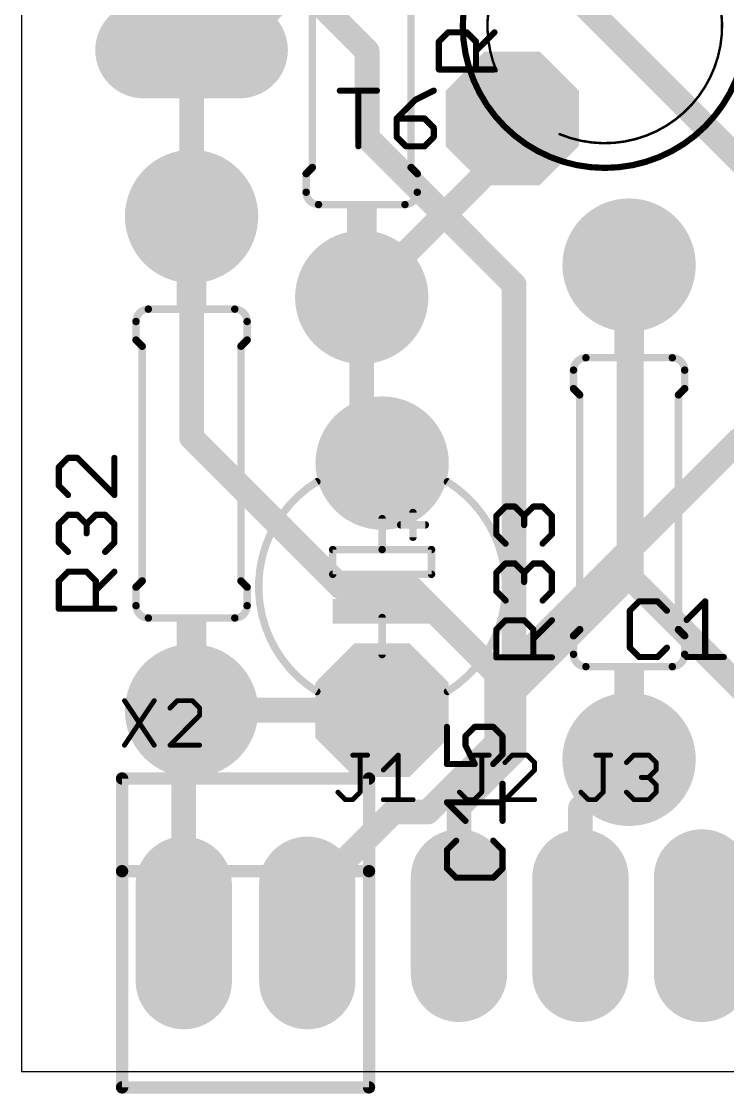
# Model space of a CAD drawing. Extents: x 0 to 70, y -10.8 to 60.8.
# Drawn here: x 0 to 14.53, y -0.45 to 21.59 of the extents above; entities that cross this region are included whole.
import ezdxf

# ---------------------------------------------------------------- set-up
doc = ezdxf.new("R2010")
doc.units = 0
for name, color, linetype in [('1', 22, 'CONTINUOUS'), ('16', 175, 'CONTINUOUS'), ('17', 82, 'CONTINUOUS'), ('20', 7, 'CONTINUOUS'), ('21', 253, 'CONTINUOUS'), ('25', 253, 'CONTINUOUS'), ('29', 253, 'CONTINUOUS'), ('30', 253, 'CONTINUOUS')]:
    doc.layers.add(name, color=color, linetype=linetype)

# ---------------------------------------------------------------- blocks, each defined once
blk = doc.blocks.new('RECT')
blk.add_solid([(-0.5, -0.5), (0.5, -0.5), (-0.5, 0.5), (0.5, 0.5)])
blk = doc.blocks.new('ROUNDP')
at = {"const_width": 0.5}
blk.add_lwpolyline([(0, -0.25, 1), (0, 0.25, 1), (0, -0.25)], format="xyb", dxfattribs=at)
blk = doc.blocks.new('OCTAGONP')
at = {"const_width": 0.5}
blk.add_lwpolyline([(-0.25, -0.1036), (-0.25, 0.1036), (-0.1036, 0.25), (0.1036, 0.25), (0.25, 0.1036), (0.25, -0.1036), (0.1036, -0.25), (-0.1036, -0.25), (-0.25, -0.1036), (-0.25, 0.1036)], dxfattribs=at)
blk = doc.blocks.new('LONGP100')
at = {"const_width": 1}
blk.add_lwpolyline([(-0.5, 0), (0.5, 0)], dxfattribs=at)
at = {"const_width": 0.5}
for points in [[(-0.5, 0.25, 1), (-0.5, -0.25)], [(0.5, -0.25, 1), (0.5, 0.25)]]:
    blk.add_lwpolyline(points, format="xyb", dxfattribs=at)

msp = doc.modelspace()

# ---------------------------------------------------------------- linework, layer by layer
at = {"layer": '1', "const_width": 0.508}
for points in [[(7.112, 20.9804), (4.5062, 23.5862)], [(7.112, 19.2024), (7.112, 20.9804)], [(10.1346, 16.1798), (7.112, 19.2024)], [(10.1346, 8.3566), (10.1346, 16.1798)], [(10.1346, 8.3566), (14.7574, 12.9794)], [(14.7574, 12.9794), (19.558, 12.9794)], [(10.1346, 6.5786), (10.1346, 8.3566)], [(9, 5.444), (10.1346, 6.5786)], [(9, 3), (9, 5.444)]]:
    msp.add_lwpolyline(points, dxfattribs=at)
at = {"layer": '1', "const_width": 0.254}
for points in [[(7.239, 20.9804, 1), (6.985, 20.9804)], [(7.0222, 20.8906, 1), (7.2018, 21.0702)], [(7.2018, 19.2922, 1), (7.0222, 19.1126)], [(6.985, 19.2024, 1), (7.239, 19.2024)], [(10.2616, 16.1798, 1), (10.0076, 16.1798)], [(10.0448, 16.09, 1), (10.2244, 16.2696)], [(14.7574, 13.1064, 1), (14.7574, 12.8524)], [(10.2616, 8.3566, 1), (10.0076, 8.3566)], [(10.0448, 8.4464, 1), (10.2244, 8.2668)], [(10.0076, 8.3566, 1), (10.2616, 8.3566)], [(10.0076, 6.5786, 1), (10.2616, 6.5786)], [(10.2244, 6.4888, 1), (10.0448, 6.6684)], [(9.127, 5.444, 1), (8.873, 5.444)], [(8.9102, 5.5338, 1), (9.0898, 5.3542)], [(8.873, 3, 1), (9.127, 3)]]:
    msp.add_lwpolyline(points, format="xyb", dxfattribs=at)
at = {"layer": '16', "const_width": 0.508}
for points in [[(15, 18.5), (10.095, 23.405)], [(4.2868, 21), (6.223, 22.9362)], [(3.5, 17.58), (3.5, 21)], [(3.5, 21), (4.2868, 21)], [(10.095, 19.015), (10.095, 19.595)], [(7, 15.92), (10.095, 19.015)], [(3.5, 13.0354), (3.5, 17.58)], [(12.5, 16.58), (12.5476, 16.5324)], [(12.5, 10.1886), (12.5, 16.58)], [(12.5476, 16.5324), (12.5476, 10.1346)], [(7, 12.93), (7, 15.92)], [(6.5786, 9.9568), (3.5, 13.0354)], [(7.42, 12.51), (7, 12.93)], [(9.779, 7.4676), (12.5, 10.1886)], [(12.5476, 10.1346), (18.13, 4.5522)], [(8.001, 9.9568), (6.5786, 9.9568)], [(9.779, 8.1788), (8.001, 9.9568)], [(9.779, 7.4676), (9.779, 8.1788)], [(9.779, 6.7564), (9.779, 7.4676)], [(3.34, 7.26), (3.5, 7.42)], [(3.34, 2.85), (3.34, 7.26)], [(3.5, 7.42), (3.51, 7.43)], [(3.51, 7.43), (7.42, 7.43)], [(8.3566, 5.334), (9.779, 6.7564)], [(11.5, 5.42), (12.5, 6.42)], [(5.88, 3.5686), (7.6454, 5.334)], [(7.6454, 5.334), (8.3566, 5.334)], [(11.5, 3), (11.5, 5.42)], [(5.88, 2.85), (5.88, 3.5686)], [(14.03, 2.97), (14, 3)], [(18.13, 2.97), (14.03, 2.97)]]:
    msp.add_lwpolyline(points, dxfattribs=at)
at = {"layer": '16', "const_width": 0.254}
for points in [[(3.627, 21, 1), (3.373, 21)], [(3.5, 21.127, 1), (3.5, 20.873)], [(4.197, 21.0898, 1), (4.3766, 20.9102)], [(4.2868, 20.873, 1), (4.2868, 21.127)], [(10.222, 19.595, 1), (9.968, 19.595)], [(10.1848, 18.9252, 1), (10.0052, 19.1048)], [(9.968, 19.015, 1), (10.222, 19.015)], [(3.627, 17.58, 1), (3.373, 17.58)], [(3.373, 17.58, 1), (3.627, 17.58)], [(12.5898, 16.6698, 1), (12.4102, 16.4902)], [(12.627, 16.58, 1), (12.373, 16.58)], [(12.6746, 16.5324, 1), (12.4206, 16.5324)], [(12.4578, 16.4426, 1), (12.6374, 16.6222)], [(7.127, 15.92, 1), (6.873, 15.92)], [(6.9102, 16.0098, 1), (7.0898, 15.8302)], [(3.5898, 13.1252, 1), (3.4102, 12.9456)], [(3.373, 13.0354, 1), (3.627, 13.0354)], [(7.0898, 13.0198, 1), (6.9102, 12.8402)], [(6.873, 12.93, 1), (7.127, 12.93)], [(7.3302, 12.4202, 1), (7.5098, 12.5998)], [(12.5898, 10.0988, 1), (12.4102, 10.2784)], [(12.6374, 10.2244, 1), (12.4578, 10.0448)], [(6.5786, 10.0838, 1), (6.5786, 9.8298)], [(6.4888, 9.867, 1), (6.6684, 10.0466)], [(8.0908, 10.0466, 1), (7.9112, 9.867)], [(8.001, 9.8298, 1), (8.001, 10.0838)], [(12.373, 10.1886, 1), (12.627, 10.1886)], [(12.4206, 10.1346, 1), (12.6746, 10.1346)], [(9.906, 8.1788, 1), (9.652, 8.1788)], [(9.6892, 8.089, 1), (9.8688, 8.2686)], [(9.906, 7.4676, 1), (9.652, 7.4676)], [(3.467, 7.26, 1), (3.213, 7.26)], [(3.4102, 7.5098, 1), (3.5898, 7.3302)], [(3.51, 7.557, 1), (3.51, 7.303)], [(3.5898, 7.3302, 1), (3.4102, 7.5098)], [(3.5998, 7.3402, 1), (3.4202, 7.5198)], [(7.42, 7.303, 1), (7.42, 7.557)], [(9.6892, 7.5574, 1), (9.8688, 7.3778)], [(9.652, 7.4676, 1), (9.906, 7.4676)], [(3.2502, 7.3498, 1), (3.4298, 7.1702)], [(9.652, 6.7564, 1), (9.906, 6.7564)], [(9.8688, 6.6666, 1), (9.6892, 6.8462)], [(12.5898, 6.3302, 1), (12.4102, 6.5098)], [(7.6454, 5.461, 1), (7.6454, 5.207)], [(7.7352, 5.2442, 1), (7.5556, 5.4238)], [(8.2668, 5.4238, 1), (8.4464, 5.2442)], [(8.3566, 5.207, 1), (8.3566, 5.461)], [(11.627, 5.42, 1), (11.373, 5.42)], [(11.4102, 5.5098, 1), (11.5898, 5.3302)], [(6.007, 3.5686, 1), (5.753, 3.5686)], [(5.7902, 3.6584, 1), (5.9698, 3.4788)], [(11.373, 3, 1), (11.627, 3)], [(14.0898, 3.0898, 1), (13.9102, 2.9102)], [(14.03, 3.097, 1), (14.03, 2.843)], [(13.9402, 2.8802, 1), (14.1198, 3.0598)], [(3.213, 2.85, 1), (3.467, 2.85)], [(5.753, 2.85, 1), (6.007, 2.85)]]:
    msp.add_lwpolyline(points, format="xyb", dxfattribs=at)
at = {"layer": '20'}
for p, q in [((0, 50), (0, 0)), ((0, 0), (70, 0))]:
    msp.add_line(p, q, dxfattribs=at)
at = {"layer": '21'}
for points, const_width in [([(12, 18.579, 1), (12, 24.421, 1), (12, 18.579)], 0.127), ([(9.773, 22.4289, 0.2002), (9.773, 20.5711)], 0.0508), ([(11.071, 19.2729, 0.67), (14.227, 22.4289)], 0.0508), ([(9.7613, 20.5662, 1), (9.7847, 20.576)], 0.0254), ([(11.0759, 19.2846, 1), (11.0661, 19.2612)], 0.0254), ([(5.8951, 18.46, 1), (5.8189, 18.46)], 0.0762), ([(5.8301, 18.4869, 1), (5.8839, 18.4331)], 0.0762), ([(5.9459, 18.587, 1), (6.0221, 18.587)], 0.0762), ([(6.0109, 18.5601, 1), (5.9571, 18.6139)], 0.0762), ([(7.9779, 18.587, 1), (8.0541, 18.587)], 0.0762), ([(8.0429, 18.6139, 1), (7.9891, 18.5601)], 0.0762), ([(8.1811, 18.46, 1), (8.1049, 18.46)], 0.0762), ([(8.1161, 18.4331, 1), (8.1699, 18.4869)], 0.0762), ([(5.857, 18.079, 0.4142), (6.111, 17.825)], 0.1524), ([(5.8951, 18.079, 1), (5.8189, 18.079)], 0.0762), ([(5.8189, 18.079, 1), (5.8951, 18.079)], 0.0762), ([(7.889, 17.825, 0.4142), (8.143, 18.079)], 0.1524), ([(8.1811, 18.079, 1), (8.1049, 18.079)], 0.0762), ([(8.1049, 18.079, 1), (8.1811, 18.079)], 0.0762), ([(6.111, 17.8631, 1), (6.111, 17.7869)], 0.0762), ([(6.111, 17.7869, 1), (6.111, 17.8631)], 0.0762), ([(7.889, 17.8631, 1), (7.889, 17.7869)], 0.0762), ([(7.889, 17.7869, 1), (7.889, 17.8631)], 0.0762), ([(2.611, 15.675, 0.4142), (2.357, 15.421)], 0.1524), ([(2.611, 15.7131, 1), (2.611, 15.6369)], 0.0762), ([(2.611, 15.6369, 1), (2.611, 15.7131)], 0.0762), ([(4.643, 15.421, 0.4142), (4.389, 15.675)], 0.1524), ([(4.389, 15.7131, 1), (4.389, 15.6369)], 0.0762), ([(4.389, 15.6369, 1), (4.389, 15.7131)], 0.0762), ([(2.3951, 15.421, 1), (2.3189, 15.421)], 0.0762), ([(2.3189, 15.421, 1), (2.3951, 15.421)], 0.0762), ([(4.6811, 15.421, 1), (4.6049, 15.421)], 0.0762), ([(4.6049, 15.421, 1), (4.6811, 15.421)], 0.0762), ([(2.3189, 15.04, 1), (2.3951, 15.04)], 0.0762), ([(2.3839, 15.0669, 1), (2.3301, 15.0131)], 0.0762), ([(2.5221, 14.913, 1), (2.4459, 14.913)], 0.0762), ([(4.5541, 14.913, 1), (4.4779, 14.913)], 0.0762), ([(4.6049, 15.04, 1), (4.6811, 15.04)], 0.0762), ([(4.6699, 15.0131, 1), (4.6161, 15.0669)], 0.0762), ([(2.4571, 14.8861, 1), (2.5109, 14.9399)], 0.0762), ([(4.4891, 14.9399, 1), (4.5429, 14.8861)], 0.0762), ([(11.611, 14.675, 0.4142), (11.357, 14.421)], 0.1524), ([(11.611, 14.7131, 1), (11.611, 14.6369)], 0.0762), ([(11.611, 14.6369, 1), (11.611, 14.7131)], 0.0762), ([(13.643, 14.421, 0.4142), (13.389, 14.675)], 0.1524), ([(13.389, 14.7131, 1), (13.389, 14.6369)], 0.0762), ([(13.389, 14.6369, 1), (13.389, 14.7131)], 0.0762), ([(11.3951, 14.421, 1), (11.3189, 14.421)], 0.0762), ([(11.3189, 14.421, 1), (11.3951, 14.421)], 0.0762), ([(13.6811, 14.421, 1), (13.6049, 14.421)], 0.0762), ([(13.6049, 14.421, 1), (13.6811, 14.421)], 0.0762), ([(11.3839, 14.0669, 1), (11.3301, 14.0131)], 0.0762), ([(13.6699, 14.0131, 1), (13.6161, 14.0669)], 0.0762), ([(11.3189, 14.04, 1), (11.3951, 14.04)], 0.0762), ([(11.5221, 13.913, 1), (11.4459, 13.913)], 0.0762), ([(11.4571, 13.8861, 1), (11.5109, 13.9399)], 0.0762), ([(13.5541, 13.913, 1), (13.4779, 13.913)], 0.0762), ([(13.4891, 13.9399, 1), (13.5429, 13.8861)], 0.0762), ([(13.6049, 14.04, 1), (13.6811, 14.04)], 0.0762), ([(6.0768, 12.1257, 0.5551), (6.0768, 7.8143)], 0.1524), ([(6.0969, 12.0934, 1), (6.0567, 12.158)], 0.0762), ([(8.7632, 7.8143, 0.5551), (8.7632, 12.1257)], 0.1524), ([(8.7833, 12.158, 1), (8.7431, 12.0934)], 0.0762), ([(8.0931, 11.494, 1), (8.0169, 11.494)], 0.0762), ([(7.4581, 11.367, 1), (7.3819, 11.367)], 0.0762), ([(7.801, 11.2781, 1), (7.801, 11.2019)], 0.0762), ([(8.309, 11.2019, 1), (8.309, 11.2781)], 0.0762), ([(8.0169, 10.986, 1), (8.0931, 10.986)], 0.0762), ([(6.404, 10.7701, 1), (6.404, 10.6939)], 0.0762), ([(6.4421, 10.732, 1), (6.3659, 10.732)], 0.0762), ([(7.42, 10.7701, 1), (7.42, 10.6939)], 0.0762), ([(7.42, 10.6939, 1), (7.42, 10.7701)], 0.0762), ([(8.4741, 10.732, 1), (8.3979, 10.732)], 0.0762), ([(8.436, 10.6939, 1), (8.436, 10.7701)], 0.0762), ([(7.3819, 10.732, 1), (7.4581, 10.732)], 0.0762), ([(2.5109, 10.0601, 1), (2.4571, 10.1139)], 0.0762), ([(4.5429, 10.1139, 1), (4.4891, 10.0601)], 0.0762), ([(6.404, 10.2621, 1), (6.404, 10.1859)], 0.0762), ([(6.3659, 10.224, 1), (6.4421, 10.224)], 0.0762), ([(8.3979, 10.224, 1), (8.4741, 10.224)], 0.0762), ([(8.436, 10.1859, 1), (8.436, 10.2621)], 0.0762), ([(2.3951, 9.96, 1), (2.3189, 9.96)], 0.0762), ([(2.3301, 9.9869, 1), (2.3839, 9.9331)], 0.0762), ([(2.4459, 10.087, 1), (2.5221, 10.087)], 0.0762), ([(4.4779, 10.087, 1), (4.5541, 10.087)], 0.0762), ([(4.6811, 9.96, 1), (4.6049, 9.96)], 0.0762), ([(4.6161, 9.9331, 1), (4.6699, 9.9869)], 0.0762), ([(2.357, 9.579, 0.4142), (2.611, 9.325)], 0.1524), ([(2.3951, 9.579, 1), (2.3189, 9.579)], 0.0762), ([(2.3189, 9.579, 1), (2.3951, 9.579)], 0.0762), ([(4.389, 9.325, 0.4142), (4.643, 9.579)], 0.1524), ([(4.6811, 9.579, 1), (4.6049, 9.579)], 0.0762), ([(4.6049, 9.579, 1), (4.6811, 9.579)], 0.0762), ([(2.611, 9.3631, 1), (2.611, 9.2869)], 0.0762), ([(2.611, 9.2869, 1), (2.611, 9.3631)], 0.0762), ([(4.389, 9.3631, 1), (4.389, 9.2869)], 0.0762), ([(4.389, 9.2869, 1), (4.389, 9.3631)], 0.0762), ([(7.4581, 9.335, 1), (7.3819, 9.335)], 0.0762), ([(11.4459, 9.087, 1), (11.5221, 9.087)], 0.0762), ([(11.5109, 9.0601, 1), (11.4571, 9.1139)], 0.0762), ([(13.4779, 9.087, 1), (13.5541, 9.087)], 0.0762), ([(13.5429, 9.1139, 1), (13.4891, 9.0601)], 0.0762), ([(11.3951, 8.96, 1), (11.3189, 8.96)], 0.0762), ([(11.3301, 8.9869, 1), (11.3839, 8.9331)], 0.0762), ([(13.6811, 8.96, 1), (13.6049, 8.96)], 0.0762), ([(13.6161, 8.9331, 1), (13.6699, 8.9869)], 0.0762), ([(7.3819, 8.573, 1), (7.4581, 8.573)], 0.0762), ([(11.357, 8.579, 0.4142), (11.611, 8.325)], 0.1524), ([(11.3951, 8.579, 1), (11.3189, 8.579)], 0.0762), ([(11.3189, 8.579, 1), (11.3951, 8.579)], 0.0762), ([(13.389, 8.325, 0.4142), (13.643, 8.579)], 0.1524), ([(13.6811, 8.579, 1), (13.6049, 8.579)], 0.0762), ([(13.6049, 8.579, 1), (13.6811, 8.579)], 0.0762), ([(11.611, 8.3631, 1), (11.611, 8.2869)], 0.0762), ([(11.611, 8.2869, 1), (11.611, 8.3631)], 0.0762), ([(13.389, 8.3631, 1), (13.389, 8.2869)], 0.0762), ([(13.389, 8.2869, 1), (13.389, 8.3631)], 0.0762), ([(6.0567, 7.782, 1), (6.0969, 7.8466)], 0.0762), ([(8.7431, 7.8466, 1), (8.7833, 7.782)], 0.0762), ([(2.07, 6.0885, 1), (2.07, 5.9615)], 0.127), ([(2.1335, 6.025, 1), (2.0065, 6.025)], 0.127), ([(7.2135, 6.025, 1), (7.0865, 6.025)], 0.127), ([(7.15, 5.9615, 1), (7.15, 6.0885)], 0.127), ([(2.1335, 4.12, 1), (2.0065, 4.12)], 0.127), ([(2.07, 4.1835, 1), (2.07, 4.0565)], 0.127), ([(7.2135, 4.12, 1), (7.0865, 4.12)], 0.127), ([(7.15, 4.0565, 1), (7.15, 4.1835)], 0.127), ([(2.0065, 4.12, 1), (2.1335, 4.12)], 0.127), ([(7.0865, 4.12, 1), (7.2135, 4.12)], 0.127), ([(2.07, -0.2615, 1), (2.07, -0.3885)], 0.127), ([(7.15, -0.3885, 1), (7.15, -0.2615)], 0.127), ([(2.0065, -0.325, 1), (2.1335, -0.325)], 0.127), ([(7.0865, -0.325, 1), (7.2135, -0.325)], 0.127)]:
    msp.add_lwpolyline(points, format="xyb", dxfattribs=dict(at, const_width=const_width))
for points, const_width in [([(5.984, 18.587), (5.984, 23.413)], 0.1524), ([(8.016, 18.587), (8.016, 23.413)], 0.1524), ([(5.984, 18.587), (5.857, 18.46)], 0.1524), ([(5.857, 18.079), (5.857, 18.46)], 0.1524), ([(8.016, 18.587), (8.143, 18.46)], 0.1524), ([(8.143, 18.079), (8.143, 18.46)], 0.1524), ([(6.111, 17.825), (7.889, 17.825)], 0.1524), ([(4.389, 15.675), (2.611, 15.675)], 0.1524), ([(2.357, 15.421), (2.357, 15.04)], 0.1524), ([(4.643, 15.421), (4.643, 15.04)], 0.1524), ([(2.484, 14.913), (2.357, 15.04)], 0.1524), ([(2.484, 14.913), (2.484, 10.087)], 0.1524), ([(4.516, 14.913), (4.643, 15.04)], 0.1524), ([(4.516, 14.913), (4.516, 10.087)], 0.1524), ([(13.389, 14.675), (11.611, 14.675)], 0.1524), ([(11.357, 14.421), (11.357, 14.04)], 0.1524), ([(13.643, 14.421), (13.643, 14.04)], 0.1524), ([(11.484, 13.913), (11.357, 14.04)], 0.1524), ([(13.516, 13.913), (13.643, 14.04)], 0.1524), ([(11.484, 13.913), (11.484, 9.087)], 0.1524), ([(13.516, 13.913), (13.516, 9.087)], 0.1524), ([(8.055, 11.494), (8.055, 10.986)], 0.1524), ([(7.42, 11.367), (7.42, 10.732)], 0.1524), ([(7.801, 11.24), (8.309, 11.24)], 0.1524), ([(7.42, 10.732), (6.404, 10.732)], 0.1524), ([(6.404, 10.732), (6.404, 10.224)], 0.1524), ([(8.436, 10.732), (7.42, 10.732)], 0.1524), ([(8.436, 10.224), (8.436, 10.732)], 0.1524), ([(2.484, 10.087), (2.357, 9.96)], 0.1524), ([(4.516, 10.087), (4.643, 9.96)], 0.1524), ([(6.404, 10.224), (8.436, 10.224)], 0.1524), ([(2.357, 9.579), (2.357, 9.96)], 0.1524), ([(4.643, 9.579), (4.643, 9.96)], 0.1524), ([(4.389, 9.325), (2.611, 9.325)], 0.1524), ([(7.42, 9.335), (7.42, 8.573)], 0.1524), ([(11.484, 9.087), (11.357, 8.96)], 0.1524), ([(13.516, 9.087), (13.643, 8.96)], 0.1524), ([(11.357, 8.579), (11.357, 8.96)], 0.1524), ([(13.643, 8.579), (13.643, 8.96)], 0.1524), ([(13.389, 8.325), (11.611, 8.325)], 0.1524), ([(2.07, 6.025), (7.15, 6.025)], 0.254), ([(2.07, 4.12), (2.07, 6.025)], 0.254), ([(7.15, 6.025), (7.15, 4.12)], 0.254), ([(2.07, -0.325), (2.07, 4.12)], 0.254), ([(2.07, 4.12), (7.15, 4.12)], 0.254), ([(7.15, 4.12), (7.15, -0.325)], 0.254), ([(7.15, -0.325), (2.07, -0.325)], 0.254)]:
    msp.add_lwpolyline(points, dxfattribs=dict(at, const_width=const_width))
at = {"layer": '25'}
for points, const_width in [([(8.5866, 21.1753), (8.7772, 21.366)], 0.127), ([(8.7772, 21.366), (9.1586, 21.366)], 0.127), ([(9.1586, 21.366), (9.3492, 21.1753)], 0.127), ([(9.3492, 20.9847), (9.7305, 21.366)], 0.127), ([(8.5866, 20.6034), (8.5866, 21.1753)], 0.127), ([(9.3492, 21.1753), (9.3492, 20.6034)], 0.127), ([(9.7305, 20.6034), (8.5866, 20.6034)], 0.127), ([(6.5498, 20.1674), (7.3124, 20.1674)], 0.127), ([(6.9311, 19.0235), (6.9311, 20.1674)], 0.127), ([(8.4817, 20.1674), (8.1004, 19.9768)], 0.127), ([(8.1004, 19.9768), (7.7191, 19.5954)], 0.127), ([(7.7191, 19.5954), (7.7191, 19.2141)], 0.127), ([(8.291, 19.5954), (7.7191, 19.5954)], 0.127), ([(8.4817, 19.4048), (8.291, 19.5954)], 0.127), ([(8.4817, 19.2141), (8.4817, 19.4048)], 0.127), ([(7.7191, 19.2141), (7.9097, 19.0235)], 0.127), ([(8.291, 19.0235), (8.4817, 19.2141)], 0.127), ([(7.9097, 19.0235), (8.291, 19.0235)], 0.127), ([(0.9592, 12.6167), (0.7686, 12.426)], 0.127), ([(1.1499, 12.6167), (0.9592, 12.6167)], 0.127), ([(1.9125, 11.8541), (1.1499, 12.6167)], 0.127), ([(1.9125, 12.6167), (1.9125, 11.8541)], 0.127), ([(0.7686, 12.426), (0.7686, 12.0447)], 0.127), ([(0.7686, 12.0447), (0.9592, 11.8541)], 0.127), ([(0.7686, 11.2567), (0.9592, 11.4474)], 0.127), ([(0.9592, 11.4474), (1.1499, 11.4474)], 0.127), ([(1.1499, 11.4474), (1.3406, 11.2567)], 0.127), ([(1.3406, 11.2567), (1.5312, 11.4474)], 0.127), ([(1.5312, 11.4474), (1.7219, 11.4474)], 0.127), ([(1.7219, 11.4474), (1.9125, 11.2567)], 0.127), ([(9.7686, 11.426), (9.9592, 11.6167)], 0.127), ([(9.7686, 11.0447), (9.7686, 11.426)], 0.127), ([(9.9592, 11.6167), (10.1499, 11.6167)], 0.127), ([(10.1499, 11.6167), (10.3406, 11.426)], 0.127), ([(10.3406, 11.426), (10.5312, 11.6167)], 0.127), ([(10.3406, 11.426), (10.3406, 11.2354)], 0.127), ([(10.5312, 11.6167), (10.7219, 11.6167)], 0.127), ([(10.7219, 11.6167), (10.9125, 11.426)], 0.127), ([(10.9125, 11.426), (10.9125, 11.0447)], 0.127), ([(0.7686, 10.8754), (0.7686, 11.2567)], 0.127), ([(1.3406, 11.2567), (1.3406, 11.0661)], 0.127), ([(1.9125, 11.2567), (1.9125, 10.8754)], 0.127), ([(9.9592, 10.8541), (9.7686, 11.0447)], 0.127), ([(10.9125, 11.0447), (10.7219, 10.8541)], 0.127), ([(0.9592, 10.6848), (0.7686, 10.8754)], 0.127), ([(1.9125, 10.8754), (1.7219, 10.6848)], 0.127), ([(9.7686, 10.2567), (9.9592, 10.4474)], 0.127), ([(9.9592, 10.4474), (10.1499, 10.4474)], 0.127), ([(10.1499, 10.4474), (10.3406, 10.2567)], 0.127), ([(10.3406, 10.2567), (10.5312, 10.4474)], 0.127), ([(10.5312, 10.4474), (10.7219, 10.4474)], 0.127), ([(10.7219, 10.4474), (10.9125, 10.2567)], 0.127), ([(0.7686, 10.0874), (0.9592, 10.2781)], 0.127), ([(0.7686, 9.5155), (0.7686, 10.0874)], 0.127), ([(0.9592, 10.2781), (1.3406, 10.2781)], 0.127), ([(1.3406, 10.2781), (1.5312, 10.0874)], 0.127), ([(1.5312, 9.8968), (1.9125, 10.2781)], 0.127), ([(1.5312, 10.0874), (1.5312, 9.5155)], 0.127), ([(9.7686, 9.8754), (9.7686, 10.2567)], 0.127), ([(10.3406, 10.2567), (10.3406, 10.0661)], 0.127), ([(10.9125, 10.2567), (10.9125, 9.8754)], 0.127), ([(9.9592, 9.6848), (9.7686, 9.8754)], 0.127), ([(10.9125, 9.8754), (10.7219, 9.6848)], 0.127), ([(12.706, 9.6674), (12.5154, 9.4768)], 0.127), ([(13.0873, 9.6674), (12.706, 9.6674)], 0.127), ([(13.278, 9.4768), (13.0873, 9.6674)], 0.127), ([(13.6847, 9.2861), (14.066, 9.6674)], 0.127), ([(14.066, 9.6674), (14.066, 8.5235)], 0.127), ([(1.9125, 9.5155), (0.7686, 9.5155)], 0.127), ([(12.5154, 9.4768), (12.5154, 8.7141)], 0.127), ([(9.7686, 9.0874), (9.9592, 9.2781)], 0.127), ([(9.9592, 9.2781), (10.3406, 9.2781)], 0.127), ([(10.3406, 9.2781), (10.5312, 9.0874)], 0.127), ([(10.5312, 8.8968), (10.9125, 9.2781)], 0.127), ([(9.7686, 8.5155), (9.7686, 9.0874)], 0.127), ([(10.5312, 9.0874), (10.5312, 8.5155)], 0.127), ([(12.5154, 8.7141), (12.706, 8.5235)], 0.127), ([(13.0873, 8.5235), (13.278, 8.7141)], 0.127), ([(10.9125, 8.5155), (9.7686, 8.5155)], 0.127), ([(12.706, 8.5235), (13.0873, 8.5235)], 0.127), ([(13.6847, 8.5235), (14.4473, 8.5235)], 0.127), ([(2.1208, 7.6259), (2.7309, 6.7108)], 0.1016), ([(2.7309, 7.6259), (2.1208, 6.7108)], 0.1016), ([(3.2088, 7.6259), (3.0563, 7.4734)], 0.1016), ([(3.5138, 7.6259), (3.2088, 7.6259)], 0.1016), ([(3.6664, 7.4734), (3.5138, 7.6259)], 0.1016), ([(3.6664, 7.3209), (3.6664, 7.4734)], 0.1016), ([(3.0563, 6.7108), (3.6664, 7.3209)], 0.1016), ([(8.7526, 7.0866), (8.7526, 6.324)], 0.127), ([(9.1339, 6.8959), (9.3246, 7.0866)], 0.127), ([(9.3246, 7.0866), (9.7059, 7.0866)], 0.127), ([(9.7059, 7.0866), (9.8965, 6.8959)], 0.127), ([(9.1339, 6.7053), (9.1339, 6.8959)], 0.127), ([(9.8965, 6.8959), (9.8965, 6.5146)], 0.127), ([(3.6664, 6.7108), (3.0563, 6.7108)], 0.1016), ([(9.3246, 6.324), (9.1339, 6.7053)], 0.127), ([(6.8158, 6.5059), (7.1209, 6.5059)], 0.1016), ([(6.9683, 5.7433), (6.9683, 6.5059)], 0.1016), ([(7.4463, 6.2009), (7.7513, 6.5059)], 0.1016), ([(7.7513, 6.5059), (7.7513, 5.5908)], 0.1016), ([(9.3158, 6.5059), (9.6209, 6.5059)], 0.1016), ([(9.4683, 5.7433), (9.4683, 6.5059)], 0.1016), ([(9.8965, 6.5146), (9.7059, 6.324)], 0.127), ([(10.0988, 6.5059), (9.9463, 6.3534)], 0.1016), ([(10.4038, 6.5059), (10.0988, 6.5059)], 0.1016), ([(10.5564, 6.3534), (10.4038, 6.5059)], 0.1016), ([(10.5564, 6.2009), (10.5564, 6.3534)], 0.1016), ([(11.8158, 6.5059), (12.1209, 6.5059)], 0.1016), ([(11.9683, 5.7433), (11.9683, 6.5059)], 0.1016), ([(12.4463, 6.3534), (12.5988, 6.5059)], 0.1016), ([(12.5988, 6.5059), (12.9038, 6.5059)], 0.1016), ([(12.9038, 6.5059), (13.0564, 6.3534)], 0.1016), ([(13.0564, 6.3534), (13.0564, 6.2009)], 0.1016), ([(8.7526, 6.324), (9.3246, 6.324)], 0.127), ([(9.9463, 5.5908), (10.5564, 6.2009)], 0.1016), ([(13.0564, 6.2009), (12.9038, 6.0483)], 0.1016), ([(9.8965, 5.1547), (9.8965, 5.9173)], 0.127), ([(12.9038, 6.0483), (12.7513, 6.0483)], 0.1016), ([(12.9038, 6.0483), (13.0564, 5.8958)], 0.1016), ([(6.5108, 5.7433), (6.6633, 5.5908)], 0.1016), ([(6.8158, 5.5908), (6.9683, 5.7433)], 0.1016), ([(9.0108, 5.7433), (9.1633, 5.5908)], 0.1016), ([(9.3158, 5.5908), (9.4683, 5.7433)], 0.1016), ([(11.5108, 5.7433), (11.6633, 5.5908)], 0.1016), ([(11.8158, 5.5908), (11.9683, 5.7433)], 0.1016), ([(12.5988, 5.5908), (12.4463, 5.7433)], 0.1016), ([(13.0564, 5.7433), (12.9038, 5.5908)], 0.1016), ([(13.0564, 5.8958), (13.0564, 5.7433)], 0.1016), ([(6.6633, 5.5908), (6.8158, 5.5908)], 0.1016), ([(7.4463, 5.5908), (8.0564, 5.5908)], 0.1016), ([(9.1339, 5.1547), (8.7526, 5.536)], 0.127), ([(8.7526, 5.536), (9.8965, 5.536)], 0.127), ([(9.1633, 5.5908), (9.3158, 5.5908)], 0.1016), ([(10.5564, 5.5908), (9.9463, 5.5908)], 0.1016), ([(11.6633, 5.5908), (11.8158, 5.5908)], 0.1016), ([(12.9038, 5.5908), (12.5988, 5.5908)], 0.1016), ([(8.9432, 4.748), (8.7526, 4.5573)], 0.127), ([(9.8965, 4.5573), (9.7059, 4.748)], 0.127), ([(8.7526, 4.5573), (8.7526, 4.176)], 0.127), ([(9.8965, 4.176), (9.8965, 4.5573)], 0.127), ([(8.7526, 4.176), (8.9432, 3.9854)], 0.127), ([(9.7059, 3.9854), (9.8965, 4.176)], 0.127), ([(8.9432, 3.9854), (9.7059, 3.9854)], 0.127)]:
    msp.add_lwpolyline(points, dxfattribs=dict(at, const_width=const_width))
for points, const_width in [([(8.7772, 21.3977, 1), (8.7772, 21.3343)], 0.0635), ([(8.7997, 21.3436, 1), (8.7547, 21.3884)], 0.0635), ([(9.1811, 21.3884, 1), (9.1361, 21.3436)], 0.0635), ([(9.1586, 21.3343, 1), (9.1586, 21.3977)], 0.0635), ([(9.753, 21.3435, 1), (9.708, 21.3885)], 0.0635), ([(8.6184, 21.1753, 1), (8.5549, 21.1753)], 0.0635), ([(8.5641, 21.1977, 1), (8.6091, 21.1529)], 0.0635), ([(9.381, 21.1753, 1), (9.3174, 21.1753)], 0.0635), ([(9.3267, 21.1529, 1), (9.3717, 21.1977)], 0.0635), ([(9.3267, 21.0072, 1), (9.3717, 20.9622)], 0.0635), ([(8.5866, 20.6351, 1), (8.5866, 20.5717)], 0.0635), ([(8.5549, 20.6034, 1), (8.6184, 20.6034)], 0.0635), ([(9.3174, 20.6034, 1), (9.381, 20.6034)], 0.0635), ([(9.7305, 20.5717, 1), (9.7305, 20.6351)], 0.0635), ([(6.5498, 20.1991, 1), (6.5498, 20.1357)], 0.0635), ([(6.9629, 20.1674, 1), (6.8994, 20.1674)], 0.0635), ([(7.3124, 20.1357, 1), (7.3124, 20.1991)], 0.0635), ([(8.4959, 20.139, 1), (8.4675, 20.1958)], 0.0635), ([(8.0862, 20.0052, 1), (8.1146, 19.9484)], 0.0635), ([(8.1229, 19.9544, 1), (8.0779, 19.9992)], 0.0635), ([(7.7191, 19.6272, 1), (7.7191, 19.5637)], 0.0635), ([(7.6966, 19.6178, 1), (7.7416, 19.573)], 0.0635), ([(7.7508, 19.5954, 1), (7.6874, 19.5954)], 0.0635), ([(8.3134, 19.6179, 1), (8.2686, 19.5729)], 0.0635), ([(8.291, 19.5637, 1), (8.291, 19.6272)], 0.0635), ([(8.5135, 19.4048, 1), (8.4499, 19.4048)], 0.0635), ([(8.4593, 19.3823, 1), (8.5041, 19.4273)], 0.0635), ([(7.7416, 19.2366, 1), (7.6966, 19.1916)], 0.0635), ([(7.6874, 19.2141, 1), (7.7508, 19.2141)], 0.0635), ([(8.4499, 19.2141, 1), (8.5135, 19.2141)], 0.0635), ([(8.5041, 19.1916, 1), (8.4593, 19.2366)], 0.0635), ([(6.8994, 19.0235, 1), (6.9629, 19.0235)], 0.0635), ([(7.9097, 19.0553, 1), (7.9097, 18.9918)], 0.0635), ([(7.8872, 19.001, 1), (7.9322, 19.046)], 0.0635), ([(8.2686, 19.046, 1), (8.3134, 19.001)], 0.0635), ([(8.291, 18.9918, 1), (8.291, 19.0553)], 0.0635), ([(0.9592, 12.6485, 1), (0.9592, 12.5849)], 0.0635), ([(0.9817, 12.5943, 1), (0.9367, 12.6391)], 0.0635), ([(1.1724, 12.6392, 1), (1.1274, 12.5942)], 0.0635), ([(1.1499, 12.5849, 1), (1.1499, 12.6485)], 0.0635), ([(1.9443, 12.6167, 1), (1.8808, 12.6167)], 0.0635), ([(0.7461, 12.4484, 1), (0.7911, 12.4036)], 0.0635), ([(0.8004, 12.426, 1), (0.7369, 12.426)], 0.0635), ([(0.7911, 12.0672, 1), (0.7461, 12.0222)], 0.0635), ([(0.7369, 12.0447, 1), (0.8004, 12.0447)], 0.0635), ([(0.9367, 11.8316, 1), (0.9817, 11.8766)], 0.0635), ([(1.89, 11.8316, 1), (1.935, 11.8766)], 0.0635), ([(1.8808, 11.8541, 1), (1.9443, 11.8541)], 0.0635), ([(0.9592, 11.4792, 1), (0.9592, 11.4156)], 0.0635), ([(0.9817, 11.425, 1), (0.9367, 11.4698)], 0.0635), ([(1.1724, 11.4699, 1), (1.1274, 11.4249)], 0.0635), ([(1.1499, 11.4156, 1), (1.1499, 11.4792)], 0.0635), ([(1.5312, 11.4792, 1), (1.5312, 11.4156)], 0.0635), ([(1.5537, 11.425, 1), (1.5087, 11.4698)], 0.0635), ([(1.7444, 11.4698, 1), (1.6994, 11.425)], 0.0635), ([(1.7219, 11.4156, 1), (1.7219, 11.4792)], 0.0635), ([(9.7461, 11.4484, 1), (9.7911, 11.4036)], 0.0635), ([(9.8004, 11.426, 1), (9.7369, 11.426)], 0.0635), ([(9.9592, 11.6485, 1), (9.9592, 11.5849)], 0.0635), ([(9.9817, 11.5943, 1), (9.9367, 11.6391)], 0.0635), ([(10.1724, 11.6392, 1), (10.1274, 11.5942)], 0.0635), ([(10.1499, 11.5849, 1), (10.1499, 11.6485)], 0.0635), ([(10.3724, 11.426, 1), (10.3088, 11.426)], 0.0635), ([(10.3181, 11.4484, 1), (10.3631, 11.4036)], 0.0635), ([(10.3181, 11.4035, 1), (10.3631, 11.4485)], 0.0635), ([(10.5312, 11.6485, 1), (10.5312, 11.5849)], 0.0635), ([(10.5537, 11.5943, 1), (10.5087, 11.6391)], 0.0635), ([(10.7444, 11.6391, 1), (10.6994, 11.5943)], 0.0635), ([(10.7219, 11.5849, 1), (10.7219, 11.6485)], 0.0635), ([(10.9443, 11.426, 1), (10.8807, 11.426)], 0.0635), ([(10.89, 11.4036, 1), (10.935, 11.4484)], 0.0635), ([(0.7461, 11.2791, 1), (0.7911, 11.2343)], 0.0635), ([(0.8004, 11.2567, 1), (0.7369, 11.2567)], 0.0635), ([(1.3181, 11.2791, 1), (1.3631, 11.2343)], 0.0635), ([(1.3723, 11.2567, 1), (1.3089, 11.2567)], 0.0635), ([(1.3181, 11.2342, 1), (1.3631, 11.2792)], 0.0635), ([(1.9443, 11.2567, 1), (1.8808, 11.2567)], 0.0635), ([(1.89, 11.2343, 1), (1.935, 11.2791)], 0.0635), ([(10.3088, 11.2354, 1), (10.3724, 11.2354)], 0.0635), ([(1.3089, 11.0661, 1), (1.3723, 11.0661)], 0.0635), ([(9.7911, 11.0672, 1), (9.7461, 11.0222)], 0.0635), ([(9.7369, 11.0447, 1), (9.8004, 11.0447)], 0.0635), ([(10.8807, 11.0447, 1), (10.9443, 11.0447)], 0.0635), ([(10.935, 11.0222, 1), (10.89, 11.0672)], 0.0635), ([(0.7911, 10.8979, 1), (0.7461, 10.8529)], 0.0635), ([(0.7369, 10.8754, 1), (0.8004, 10.8754)], 0.0635), ([(1.8808, 10.8754, 1), (1.9443, 10.8754)], 0.0635), ([(1.935, 10.8529, 1), (1.89, 10.8979)], 0.0635), ([(9.9367, 10.8316, 1), (9.9817, 10.8766)], 0.0635), ([(10.6994, 10.8766, 1), (10.7444, 10.8316)], 0.0635), ([(0.9367, 10.6623, 1), (0.9817, 10.7073)], 0.0635), ([(1.6994, 10.7073, 1), (1.7444, 10.6623)], 0.0635), ([(9.9592, 10.4792, 1), (9.9592, 10.4156)], 0.0635), ([(9.9817, 10.425, 1), (9.9367, 10.4698)], 0.0635), ([(10.1724, 10.4699, 1), (10.1274, 10.4249)], 0.0635), ([(10.1499, 10.4156, 1), (10.1499, 10.4792)], 0.0635), ([(10.5312, 10.4792, 1), (10.5312, 10.4156)], 0.0635), ([(10.5537, 10.425, 1), (10.5087, 10.4698)], 0.0635), ([(10.7444, 10.4698, 1), (10.6994, 10.425)], 0.0635), ([(10.7219, 10.4156, 1), (10.7219, 10.4792)], 0.0635), ([(0.7461, 10.1098, 1), (0.7911, 10.065)], 0.0635), ([(0.8004, 10.0874, 1), (0.7369, 10.0874)], 0.0635), ([(0.9592, 10.3099, 1), (0.9592, 10.2463)], 0.0635), ([(0.9817, 10.2557, 1), (0.9367, 10.3005)], 0.0635), ([(1.3631, 10.3005, 1), (1.3181, 10.2557)], 0.0635), ([(1.3406, 10.2463, 1), (1.3406, 10.3099)], 0.0635), ([(1.563, 10.0874, 1), (1.4995, 10.0874)], 0.0635), ([(1.5087, 10.065, 1), (1.5537, 10.1098)], 0.0635), ([(1.935, 10.2556, 1), (1.89, 10.3006)], 0.0635), ([(9.7461, 10.2791, 1), (9.7911, 10.2343)], 0.0635), ([(9.8004, 10.2567, 1), (9.7369, 10.2567)], 0.0635), ([(10.3724, 10.2567, 1), (10.3088, 10.2567)], 0.0635), ([(10.3181, 10.2791, 1), (10.3631, 10.2343)], 0.0635), ([(10.3181, 10.2342, 1), (10.3631, 10.2792)], 0.0635), ([(10.9443, 10.2567, 1), (10.8807, 10.2567)], 0.0635), ([(10.89, 10.2343, 1), (10.935, 10.2791)], 0.0635), ([(1.5087, 9.9193, 1), (1.5537, 9.8743)], 0.0635), ([(9.7911, 9.8979, 1), (9.7461, 9.8529)], 0.0635), ([(10.3088, 10.0661, 1), (10.3724, 10.0661)], 0.0635), ([(10.935, 9.8529, 1), (10.89, 9.8979)], 0.0635), ([(9.7369, 9.8754, 1), (9.8004, 9.8754)], 0.0635), ([(9.9367, 9.6623, 1), (9.9817, 9.7073)], 0.0635), ([(10.6994, 9.7073, 1), (10.7444, 9.6623)], 0.0635), ([(10.8807, 9.8754, 1), (10.9443, 9.8754)], 0.0635), ([(12.706, 9.6992, 1), (12.706, 9.6357)], 0.0635), ([(12.7285, 9.6449, 1), (12.6835, 9.6899)], 0.0635), ([(13.1097, 9.6899, 1), (13.0649, 9.6449)], 0.0635), ([(13.0873, 9.6357, 1), (13.0873, 9.6992)], 0.0635), ([(14.0978, 9.6674, 1), (14.0343, 9.6674)], 0.0635), ([(14.0885, 9.6449, 1), (14.0435, 9.6899)], 0.0635), ([(0.7686, 9.5473, 1), (0.7686, 9.4838)], 0.0635), ([(0.7369, 9.5155, 1), (0.8004, 9.5155)], 0.0635), ([(1.4995, 9.5155, 1), (1.563, 9.5155)], 0.0635), ([(1.9125, 9.4838, 1), (1.9125, 9.5473)], 0.0635), ([(12.4929, 9.4993, 1), (12.5379, 9.4543)], 0.0635), ([(12.5472, 9.4768, 1), (12.4837, 9.4768)], 0.0635), ([(13.2556, 9.4543, 1), (13.3004, 9.4993)], 0.0635), ([(9.9592, 9.3099, 1), (9.9592, 9.2463)], 0.0635), ([(9.9817, 9.2557, 1), (9.9367, 9.3005)], 0.0635), ([(10.3631, 9.3005, 1), (10.3181, 9.2557)], 0.0635), ([(10.3406, 9.2463, 1), (10.3406, 9.3099)], 0.0635), ([(10.935, 9.2556, 1), (10.89, 9.3006)], 0.0635), ([(13.6622, 9.3086, 1), (13.7072, 9.2636)], 0.0635), ([(9.7461, 9.1098, 1), (9.7911, 9.065)], 0.0635), ([(9.8004, 9.0874, 1), (9.7369, 9.0874)], 0.0635), ([(10.563, 9.0874, 1), (10.4994, 9.0874)], 0.0635), ([(10.5087, 9.065, 1), (10.5537, 9.1098)], 0.0635), ([(10.5087, 8.9193, 1), (10.5537, 8.8743)], 0.0635), ([(12.5379, 8.7366, 1), (12.4929, 8.6916)], 0.0635), ([(12.4837, 8.7141, 1), (12.5472, 8.7141)], 0.0635), ([(13.3004, 8.6916, 1), (13.2556, 8.7366)], 0.0635), ([(9.7686, 8.5473, 1), (9.7686, 8.4838)], 0.0635), ([(9.7369, 8.5155, 1), (9.8004, 8.5155)], 0.0635), ([(10.4994, 8.5155, 1), (10.563, 8.5155)], 0.0635), ([(10.9125, 8.4838, 1), (10.9125, 8.5473)], 0.0635), ([(12.706, 8.5553, 1), (12.706, 8.4917)], 0.0635), ([(12.6835, 8.501, 1), (12.7285, 8.546)], 0.0635), ([(13.0649, 8.546, 1), (13.1097, 8.501)], 0.0635), ([(13.0873, 8.4917, 1), (13.0873, 8.5553)], 0.0635), ([(13.6847, 8.5553, 1), (13.6847, 8.4917)], 0.0635), ([(14.0343, 8.5235, 1), (14.0978, 8.5235)], 0.0635), ([(14.4473, 8.4917, 1), (14.4473, 8.5553)], 0.0635), ([(2.1419, 7.64, 1), (2.0997, 7.6118)], 0.0508), ([(2.752, 7.6118, 1), (2.7098, 7.64)], 0.0508), ([(3.0383, 7.4914, 1), (3.0743, 7.4554)], 0.0508), ([(3.2088, 7.6513, 1), (3.2088, 7.6005)], 0.0508), ([(3.2268, 7.6079, 1), (3.1908, 7.6439)], 0.0508), ([(3.5318, 7.6439, 1), (3.4958, 7.6079)], 0.0508), ([(3.5138, 7.6005, 1), (3.5138, 7.6513)], 0.0508), ([(3.6918, 7.4734, 1), (3.641, 7.4734)], 0.0508), ([(3.6484, 7.4554, 1), (3.6844, 7.4914)], 0.0508), ([(3.641, 7.3209, 1), (3.6918, 7.3209)], 0.0508), ([(3.6844, 7.3029, 1), (3.6484, 7.3389)], 0.0508), ([(8.7844, 7.0866, 1), (8.7209, 7.0866)], 0.0635), ([(9.3246, 7.1184, 1), (9.3246, 7.0549)], 0.0635), ([(9.3471, 7.0641, 1), (9.3021, 7.1091)], 0.0635), ([(9.7284, 7.109, 1), (9.6834, 7.0642)], 0.0635), ([(9.7059, 7.0549, 1), (9.7059, 7.1184)], 0.0635), ([(9.1657, 6.8959, 1), (9.1021, 6.8959)], 0.0635), ([(9.1114, 6.9184, 1), (9.1564, 6.8734)], 0.0635), ([(9.9283, 6.8959, 1), (9.8647, 6.8959)], 0.0635), ([(9.874, 6.8735, 1), (9.919, 6.9183)], 0.0635), ([(2.0997, 6.7249, 1), (2.1419, 6.6967)], 0.0508), ([(2.7098, 6.6967, 1), (2.752, 6.7249)], 0.0508), ([(3.0383, 6.7288, 1), (3.0743, 6.6928)], 0.0508), ([(3.0563, 6.7362, 1), (3.0563, 6.6854)], 0.0508), ([(3.6664, 6.6854, 1), (3.6664, 6.7362)], 0.0508), ([(9.1021, 6.7053, 1), (9.1657, 6.7053)], 0.0635), ([(9.1623, 6.7195, 1), (9.1055, 6.6911)], 0.0635), ([(6.8158, 6.5313, 1), (6.8158, 6.4805)], 0.0508), ([(6.9937, 6.5059, 1), (6.9429, 6.5059)], 0.0508), ([(7.1209, 6.4805, 1), (7.1209, 6.5313)], 0.0508), ([(7.7767, 6.5059, 1), (7.7259, 6.5059)], 0.0508), ([(7.7693, 6.4879, 1), (7.7333, 6.5239)], 0.0508), ([(9.3158, 6.5313, 1), (9.3158, 6.4805)], 0.0508), ([(9.4937, 6.5059, 1), (9.4429, 6.5059)], 0.0508), ([(9.6209, 6.4805, 1), (9.6209, 6.5313)], 0.0508), ([(9.8647, 6.5146, 1), (9.9283, 6.5146)], 0.0635), ([(9.919, 6.4921, 1), (9.874, 6.5371)], 0.0635), ([(9.9283, 6.3714, 1), (9.9643, 6.3354)], 0.0508), ([(10.0988, 6.5313, 1), (10.0988, 6.4805)], 0.0508), ([(10.1168, 6.4879, 1), (10.0808, 6.5239)], 0.0508), ([(10.4218, 6.5239, 1), (10.3858, 6.4879)], 0.0508), ([(10.4038, 6.4805, 1), (10.4038, 6.5313)], 0.0508), ([(10.5818, 6.3534, 1), (10.531, 6.3534)], 0.0508), ([(10.5384, 6.3354, 1), (10.5744, 6.3714)], 0.0508), ([(11.8158, 6.5313, 1), (11.8158, 6.4805)], 0.0508), ([(11.9937, 6.5059, 1), (11.9429, 6.5059)], 0.0508), ([(12.1209, 6.4805, 1), (12.1209, 6.5313)], 0.0508), ([(12.4283, 6.3714, 1), (12.4643, 6.3354)], 0.0508), ([(12.5988, 6.5313, 1), (12.5988, 6.4805)], 0.0508), ([(12.6168, 6.4879, 1), (12.5808, 6.5239)], 0.0508), ([(12.9218, 6.5239, 1), (12.8858, 6.4879)], 0.0508), ([(12.9038, 6.4805, 1), (12.9038, 6.5313)], 0.0508), ([(13.0818, 6.3534, 1), (13.031, 6.3534)], 0.0508), ([(13.0384, 6.3354, 1), (13.0744, 6.3714)], 0.0508), ([(7.4283, 6.2189, 1), (7.4643, 6.1829)], 0.0508), ([(8.7526, 6.3558, 1), (8.7526, 6.2923)], 0.0635), ([(8.7209, 6.324, 1), (8.7844, 6.324)], 0.0635), ([(9.2962, 6.3098, 1), (9.353, 6.3382)], 0.0635), ([(9.3246, 6.2923, 1), (9.3246, 6.3558)], 0.0635), ([(9.6834, 6.3465, 1), (9.7284, 6.3015)], 0.0635), ([(10.531, 6.2009, 1), (10.5818, 6.2009)], 0.0508), ([(10.5744, 6.1829, 1), (10.5384, 6.2189)], 0.0508), ([(13.031, 6.2009, 1), (13.0818, 6.2009)], 0.0508), ([(13.0744, 6.1829, 1), (13.0384, 6.2189)], 0.0508), ([(9.9283, 5.9173, 1), (9.8647, 5.9173)], 0.0635), ([(12.7513, 6.0737, 1), (12.7513, 6.0229)], 0.0508), ([(12.9218, 6.0663, 1), (12.8858, 6.0303)], 0.0508), ([(12.8858, 6.0663, 1), (12.9218, 6.0303)], 0.0508), ([(12.9038, 6.0229, 1), (12.9038, 6.0737)], 0.0508), ([(6.5288, 5.7613, 1), (6.4928, 5.7253)], 0.0508), ([(6.9429, 5.7433, 1), (6.9937, 5.7433)], 0.0508), ([(6.9863, 5.7253, 1), (6.9503, 5.7613)], 0.0508), ([(9.0288, 5.7613, 1), (8.9928, 5.7253)], 0.0508), ([(9.4429, 5.7433, 1), (9.4937, 5.7433)], 0.0508), ([(9.4863, 5.7253, 1), (9.4503, 5.7613)], 0.0508), ([(11.5288, 5.7613, 1), (11.4928, 5.7253)], 0.0508), ([(11.9429, 5.7433, 1), (11.9937, 5.7433)], 0.0508), ([(11.9863, 5.7253, 1), (11.9503, 5.7613)], 0.0508), ([(12.4643, 5.7613, 1), (12.4283, 5.7253)], 0.0508), ([(13.0818, 5.8958, 1), (13.031, 5.8958)], 0.0508), ([(13.031, 5.7433, 1), (13.0818, 5.7433)], 0.0508), ([(13.0384, 5.8778, 1), (13.0744, 5.9138)], 0.0508), ([(13.0744, 5.7253, 1), (13.0384, 5.7613)], 0.0508), ([(6.6633, 5.6162, 1), (6.6633, 5.5654)], 0.0508), ([(6.6453, 5.5728, 1), (6.6813, 5.6088)], 0.0508), ([(6.7978, 5.6088, 1), (6.8338, 5.5728)], 0.0508), ([(6.8158, 5.5654, 1), (6.8158, 5.6162)], 0.0508), ([(7.4463, 5.6162, 1), (7.4463, 5.5654)], 0.0508), ([(7.7259, 5.5908, 1), (7.7767, 5.5908)], 0.0508), ([(8.0564, 5.5654, 1), (8.0564, 5.6162)], 0.0508), ([(8.7751, 5.5585, 1), (8.7301, 5.5135)], 0.0635), ([(8.7526, 5.5678, 1), (8.7526, 5.5043)], 0.0635), ([(9.1633, 5.6162, 1), (9.1633, 5.5654)], 0.0508), ([(9.1453, 5.5728, 1), (9.1813, 5.6088)], 0.0508), ([(9.2978, 5.6088, 1), (9.3338, 5.5728)], 0.0508), ([(9.3158, 5.5654, 1), (9.3158, 5.6162)], 0.0508), ([(9.8965, 5.5043, 1), (9.8965, 5.5678)], 0.0635), ([(9.9283, 5.6088, 1), (9.9643, 5.5728)], 0.0508), ([(9.9463, 5.6162, 1), (9.9463, 5.5654)], 0.0508), ([(10.5564, 5.5654, 1), (10.5564, 5.6162)], 0.0508), ([(11.6633, 5.6162, 1), (11.6633, 5.5654)], 0.0508), ([(11.6453, 5.5728, 1), (11.6813, 5.6088)], 0.0508), ([(11.7978, 5.6088, 1), (11.8338, 5.5728)], 0.0508), ([(11.8158, 5.5654, 1), (11.8158, 5.6162)], 0.0508), ([(12.5988, 5.6162, 1), (12.5988, 5.5654)], 0.0508), ([(12.5808, 5.5728, 1), (12.6168, 5.6088)], 0.0508), ([(12.8858, 5.6088, 1), (12.9218, 5.5728)], 0.0508), ([(12.9038, 5.5654, 1), (12.9038, 5.6162)], 0.0508), ([(9.1114, 5.1322, 1), (9.1564, 5.1772)], 0.0635), ([(9.8647, 5.1547, 1), (9.9283, 5.1547)], 0.0635), ([(8.9657, 4.7256, 1), (8.9207, 4.7704)], 0.0635), ([(9.7284, 4.7704, 1), (9.6834, 4.7256)], 0.0635), ([(8.7844, 4.5573, 1), (8.7209, 4.5573)], 0.0635), ([(8.7301, 4.5797, 1), (8.7751, 4.5349)], 0.0635), ([(9.9283, 4.5573, 1), (9.8647, 4.5573)], 0.0635), ([(9.874, 4.5349, 1), (9.919, 4.5797)], 0.0635), ([(8.7751, 4.1985, 1), (8.7301, 4.1535)], 0.0635), ([(8.7209, 4.176, 1), (8.7844, 4.176)], 0.0635), ([(9.8647, 4.176, 1), (9.9283, 4.176)], 0.0635), ([(9.919, 4.1535, 1), (9.874, 4.1985)], 0.0635), ([(8.9432, 4.0171, 1), (8.9432, 3.9537)], 0.0635), ([(8.9207, 3.9629, 1), (8.9657, 4.0079)], 0.0635), ([(9.6834, 4.0079, 1), (9.7284, 3.9629)], 0.0635), ([(9.7059, 3.9537, 1), (9.7059, 4.0171)], 0.0635)]:
    msp.add_lwpolyline(points, format="xyb", dxfattribs=dict(at, const_width=const_width))

# ---------------------------------------------------------------- block references
at = {"layer": '17', "xscale": 1.778, "yscale": 1.778}
msp.add_blockref('LONGP100', (3.5, 21), dxfattribs=at)
msp.add_blockref('LONGP100', (3.5, 21), dxfattribs=at)
at = {"layer": '17'}
for name, p, xscale, yscale, rotation in [('OCTAGONP', (10.095, 19.595), 2.54, 2.54, 180), ('OCTAGONP', (10.095, 19.595), 2.54, 2.54, 180), ('ROUNDP', (3.5, 17.58), 2.54, 2.54, 90), ('ROUNDP', (3.5, 17.58), 2.54, 2.54, 90), ('ROUNDP', (12.5, 16.58), 2.54, 2.54, 90), ('ROUNDP', (12.5, 16.58), 2.54, 2.54, 90), ('ROUNDP', (7, 15.92), 2.54, 2.54, 270), ('ROUNDP', (7, 15.92), 2.54, 2.54, 270), ('ROUNDP', (7.42, 12.51), 2.54, 2.54, 270), ('ROUNDP', (7.42, 12.51), 2.54, 2.54, 270), ('ROUNDP', (3.5, 7.42), 2.54, 2.54, 90), ('ROUNDP', (3.5, 7.42), 2.54, 2.54, 90), ('OCTAGONP', (7.42, 7.43), 2.54, 2.54, 270), ('OCTAGONP', (7.42, 7.43), 2.54, 2.54, 270), ('ROUNDP', (12.5, 6.42), 2.54, 2.54, 90), ('ROUNDP', (12.5, 6.42), 2.54, 2.54, 90), ('LONGP100', (9, 3), 1.778, 1.778, 90), ('LONGP100', (9, 3), 1.778, 1.778, 90), ('LONGP100', (11.5, 3), 1.778, 1.778, 90), ('LONGP100', (11.5, 3), 1.778, 1.778, 90), ('LONGP100', (14, 3), 1.778, 1.778, 90), ('LONGP100', (14, 3), 1.778, 1.778, 90), ('LONGP100', (3.34, 2.85), 1.778, 1.778, 90), ('LONGP100', (3.34, 2.85), 1.778, 1.778, 90), ('LONGP100', (5.88, 2.85), 1.778, 1.778, 90), ('LONGP100', (5.88, 2.85), 1.778, 1.778, 90)]:
    msp.add_blockref(name, p, dxfattribs=dict(at, xscale=xscale, yscale=yscale, rotation=rotation))
at = {"layer": '21'}
for p, xscale, yscale, rotation in [((7, 17.3932), 0.8636, 0.6096, 270), ((3.5, 16.1068), 0.8636, 0.6096, 90), ((12.5, 15.1068), 0.8636, 0.6096, 90), ((7.42, 9.462), 0.508, 2.032, 270), ((3.5, 8.8932), 0.8636, 0.6096, 90), ((12.5, 7.8932), 0.8636, 0.6096, 90)]:
    msp.add_blockref('RECT', p, dxfattribs=dict(at, xscale=xscale, yscale=yscale, rotation=rotation))
at = {"layer": '29', "xscale": 1.9812, "yscale": 1.9812}
msp.add_blockref('LONGP100', (3.5, 21), dxfattribs=at)
at = {"layer": '29'}
for name, p, xscale, yscale, rotation in [('OCTAGONP', (10.095, 19.595), 2.7432, 2.7432, 180), ('ROUNDP', (3.5, 17.58), 2.7432, 2.7432, 90), ('ROUNDP', (12.5, 16.58), 2.7432, 2.7432, 90), ('ROUNDP', (7, 15.92), 2.7432, 2.7432, 270), ('ROUNDP', (7.42, 12.51), 2.7432, 2.7432, 270), ('ROUNDP', (3.5, 7.42), 2.7432, 2.7432, 90), ('OCTAGONP', (7.42, 7.43), 2.7432, 2.7432, 270), ('ROUNDP', (12.5, 6.42), 2.7432, 2.7432, 90), ('LONGP100', (9, 3), 1.9812, 1.9812, 90), ('LONGP100', (11.5, 3), 1.9812, 1.9812, 90), ('LONGP100', (14, 3), 1.9812, 1.9812, 90), ('LONGP100', (3.34, 2.85), 1.9812, 1.9812, 90), ('LONGP100', (5.88, 2.85), 1.9812, 1.9812, 90)]:
    msp.add_blockref(name, p, dxfattribs=dict(at, xscale=xscale, yscale=yscale, rotation=rotation))
at = {"layer": '30', "xscale": 1.9812, "yscale": 1.9812}
msp.add_blockref('LONGP100', (3.5, 21), dxfattribs=at)
at = {"layer": '30'}
for name, p, xscale, yscale, rotation in [('OCTAGONP', (10.095, 19.595), 2.7432, 2.7432, 180), ('ROUNDP', (3.5, 17.58), 2.7432, 2.7432, 90), ('ROUNDP', (12.5, 16.58), 2.7432, 2.7432, 90), ('ROUNDP', (7, 15.92), 2.7432, 2.7432, 270), ('ROUNDP', (7.42, 12.51), 2.7432, 2.7432, 270), ('ROUNDP', (3.5, 7.42), 2.7432, 2.7432, 90), ('OCTAGONP', (7.42, 7.43), 2.7432, 2.7432, 270), ('ROUNDP', (12.5, 6.42), 2.7432, 2.7432, 90), ('LONGP100', (9, 3), 1.9812, 1.9812, 90), ('LONGP100', (11.5, 3), 1.9812, 1.9812, 90), ('LONGP100', (14, 3), 1.9812, 1.9812, 90), ('LONGP100', (3.34, 2.85), 1.9812, 1.9812, 90), ('LONGP100', (5.88, 2.85), 1.9812, 1.9812, 90)]:
    msp.add_blockref(name, p, dxfattribs=dict(at, xscale=xscale, yscale=yscale, rotation=rotation))

doc.saveas('drawing.dxf')
